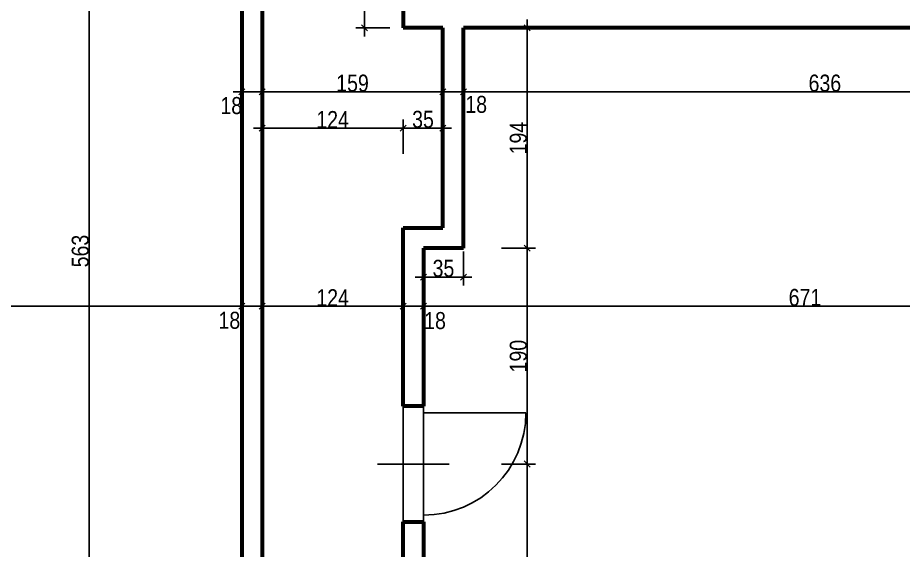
# Model space of a CAD drawing. Header units: centimetres. Extents: x 16433 to 114398, y -50094 to -12305.
# Drawn here: x 41378 to 42157, y -38731 to -38262 of the extents above; entities that cross this region are included whole.
import ezdxf

# ---------------------------------------------------------------- set-up
doc = ezdxf.new("R2010")
doc.units = ezdxf.units.CM
doc.header["$LTSCALE"] = 0.5
doc.layers.get('DEFPOINTS').update_dxf_attribs({"linetype": 'CONTINUOUS'})
for name, color, linetype in [('01_cote_gen', 4, 'CONTINUOUS'), ('01_linteaux', 2, 'CONTINUOUS'), ('AA_COTES', 2, 'CONTINUOUS')]:
    doc.layers.add(name, color=color, linetype=linetype)
doc.layers.add('01_murs_coup', color=5, linetype='CONTINUOUS', lineweight=60)
doc.styles.add('STYLE2', font='ARIALN.TTF')
doc.dimstyles.new('JB50', dxfattribs={"dimscale": 0.1, "dimtxt": 150, "dimasz": 15, "dimexe": 0.1, "dimexo": 0.1, "dimgap": 0.09, "dimtad": 1, "dimdec": 1, "dimdsep": 46, "dimtxsty": 'STYLE2', "dimblk1": 'BOND_G', "dimblk2": 'BOND_D', "dimsah": 1, "dimcen": 1.5, "dimdle": 0.01, "dimse1": 1, "dimse2": 1, "dimclrd": 4, "dimclre": 2, "dimclrt": 6, "dimazin": 2, "dimtfac": 2.333333, "dimtdec": 1, "dimtix": 1, "dimtmove": 2, "dimatfit": 3, "dimldrblk": 'BOND_G', "dimfxl": 1, "dimtolj": 1, "dimtzin": 0, "dimarcsym": 0})

# ---------------------------------------------------------------- blocks, each defined once
blk = doc.blocks.new('BOND_G')
at = {"layer": 'AA_COTES', "color": 0}
for p, q in [((0, -5), (0, 15)), ((5, 0), (-5, 0)), ((1.77, 1.77), (-1.77, -1.77))]:
    blk.add_line(p, q, dxfattribs=at)
blk = doc.blocks.new('BOND_D')
at = {"layer": 'AA_COTES', "color": 0}
for p, q in [((5, 0), (-5, 0)), ((-1.77, -1.77), (1.77, 1.77)), ((0, 5), (0, -15))]:
    blk.add_line(p, q, dxfattribs=at)
blk = doc.blocks.new('*D2798')
at = {"layer": '01_cote_gen', "color": 4, "lineweight": -2, "transparency": 16777216}
blk.add_line((41573.41, -38515.68), (40909.39, -38515.68), dxfattribs=at)
at = {"layer": 'DEFPOINTS', "color": 0}
for p in [(40907.89, -38506.42), (41574.91, -38506.42), (40907.89, -38515.68)]:
    blk.add_point(p, dxfattribs=at)
at = {"layer": '01_cote_gen', "color": 4, "lineweight": -2, "transparency": 16777216, "xscale": 1.5, "yscale": 1.5, "zscale": 1.5, "rotation": 180}
blk.add_blockref('BOND_D', (40907.89, -38515.68), dxfattribs=at)
at = {"layer": '01_cote_gen', "color": 4, "lineweight": -2, "transparency": 16777216, "xscale": 1.5, "yscale": 1.5, "zscale": 1.5}
blk.add_blockref('BOND_G', (41574.91, -38515.68), dxfattribs=at)
at = {"layer": '01_cote_gen', "color": 6, "transparency": 16777216, "insert": (41241.4, -38508.01), "char_height": 15, "attachment_point": 5, "style": 'STYLE2'}
blk.add_mtext('\\A1;667', dxfattribs=at)
blk = doc.blocks.new('*D2800')
at = {"layer": '01_cote_gen', "color": 4, "lineweight": -2, "transparency": 16777216}
blk.add_line((41591.39, -38515.68), (41576.41, -38515.68), dxfattribs=at)
at = {"layer": 'DEFPOINTS', "color": 0}
for p in [(41592.89, -38495.98), (41574.91, -38506.42), (41574.91, -38515.68)]:
    blk.add_point(p, dxfattribs=at)
at = {"layer": '01_cote_gen', "color": 4, "lineweight": -2, "transparency": 16777216, "xscale": 1.5, "yscale": 1.5, "zscale": 1.5, "rotation": 180}
blk.add_blockref('BOND_D', (41574.91, -38515.68), dxfattribs=at)
at = {"layer": '01_cote_gen', "color": 4, "lineweight": -2, "transparency": 16777216, "xscale": 1.5, "yscale": 1.5, "zscale": 1.5}
blk.add_blockref('BOND_G', (41592.89, -38515.68), dxfattribs=at)
at = {"layer": '01_cote_gen', "color": 6, "transparency": 16777216, "insert": (41564.05, -38528.1), "char_height": 15, "attachment_point": 5, "style": 'STYLE2'}
blk.add_mtext('\\A1;18', dxfattribs=at)
blk = doc.blocks.new('*D2801')
at = {"layer": '01_cote_gen', "color": 4, "lineweight": -2, "transparency": 16777216}
blk.add_line((41715.38, -38515.68), (41594.39, -38515.68), dxfattribs=at)
at = {"layer": 'DEFPOINTS', "color": 0}
for p in [(41592.89, -38499.61), (41716.88, -38499.61), (41592.89, -38515.68)]:
    blk.add_point(p, dxfattribs=at)
at = {"layer": '01_cote_gen', "color": 4, "lineweight": -2, "transparency": 16777216, "xscale": 1.5, "yscale": 1.5, "zscale": 1.5, "rotation": 180}
blk.add_blockref('BOND_D', (41592.89, -38515.68), dxfattribs=at)
at = {"layer": '01_cote_gen', "color": 4, "lineweight": -2, "transparency": 16777216, "xscale": 1.5, "yscale": 1.5, "zscale": 1.5}
blk.add_blockref('BOND_G', (41716.88, -38515.68), dxfattribs=at)
at = {"layer": '01_cote_gen', "color": 6, "transparency": 16777216, "insert": (41654.89, -38508.14), "char_height": 15, "attachment_point": 5, "style": 'STYLE2'}
blk.add_mtext('\\A1;124', dxfattribs=at)
blk = doc.blocks.new('*D2802')
at = {"layer": '01_cote_gen', "color": 4, "lineweight": -2, "transparency": 16777216}
blk.add_line((41733.38, -38515.68), (41718.38, -38515.68), dxfattribs=at)
at = {"layer": 'DEFPOINTS', "color": 0}
for p in [(41716.88, -38508.18), (41734.88, -38508.69), (41716.88, -38515.68)]:
    blk.add_point(p, dxfattribs=at)
at = {"layer": '01_cote_gen', "color": 4, "lineweight": -2, "transparency": 16777216, "xscale": 1.5, "yscale": 1.5, "zscale": 1.5, "rotation": 180}
blk.add_blockref('BOND_D', (41716.88, -38515.68), dxfattribs=at)
at = {"layer": '01_cote_gen', "color": 4, "lineweight": -2, "transparency": 16777216, "xscale": 1.5, "yscale": 1.5, "zscale": 1.5}
blk.add_blockref('BOND_G', (41734.88, -38515.68), dxfattribs=at)
at = {"layer": '01_cote_gen', "color": 6, "transparency": 16777216, "insert": (41744.97, -38528.36), "char_height": 15, "attachment_point": 5, "style": 'STYLE2'}
blk.add_mtext('\\A1;18', dxfattribs=at)
blk = doc.blocks.new('*D2803')
at = {"layer": '01_cote_gen', "color": 4, "lineweight": -2, "transparency": 16777216}
blk.add_line((42404.38, -38515.68), (41736.38, -38515.68), dxfattribs=at)
at = {"layer": 'DEFPOINTS', "color": 0}
for p in [(41734.88, -38486.29), (41734.88, -38515.68), (42405.88, -38527.46)]:
    blk.add_point(p, dxfattribs=at)
at = {"layer": '01_cote_gen', "color": 4, "lineweight": -2, "transparency": 16777216, "xscale": 1.5, "yscale": 1.5, "zscale": 1.5, "rotation": 180}
blk.add_blockref('BOND_D', (41734.88, -38515.68), dxfattribs=at)
at = {"layer": '01_cote_gen', "color": 4, "lineweight": -2, "transparency": 16777216, "xscale": 1.5, "yscale": 1.5, "zscale": 1.5}
blk.add_blockref('BOND_G', (42405.88, -38515.68), dxfattribs=at)
at = {"layer": '01_cote_gen', "color": 6, "transparency": 16777216, "insert": (42070.38, -38508.01), "char_height": 15, "attachment_point": 5, "style": 'STYLE2'}
blk.add_mtext('\\A1;671', dxfattribs=at)
blk = doc.blocks.new('*D2804')
at = {"layer": '01_cote_gen', "color": 4, "lineweight": -2, "transparency": 16777216}
blk.add_line((41768.39, -38490.01), (41736.38, -38490.01), dxfattribs=at)
at = {"layer": 'DEFPOINTS', "color": 0}
for p in [(41734.88, -38464.56), (41769.89, -38464.56), (41734.88, -38490.01)]:
    blk.add_point(p, dxfattribs=at)
at = {"layer": '01_cote_gen', "color": 4, "lineweight": -2, "transparency": 16777216, "xscale": 1.5, "yscale": 1.5, "zscale": 1.5, "rotation": 180}
blk.add_blockref('BOND_D', (41734.88, -38490.01), dxfattribs=at)
at = {"layer": '01_cote_gen', "color": 4, "lineweight": -2, "transparency": 16777216, "xscale": 1.5, "yscale": 1.5, "zscale": 1.5}
blk.add_blockref('BOND_G', (41769.89, -38490.01), dxfattribs=at)
at = {"layer": '01_cote_gen', "color": 6, "transparency": 16777216, "insert": (41752.39, -38482.34), "char_height": 15, "attachment_point": 5, "style": 'STYLE2'}
blk.add_mtext('\\A1;35', dxfattribs=at)
blk = doc.blocks.new('*D2805')
at = {"layer": '01_cote_gen', "color": 4, "lineweight": -2, "transparency": 16777216}
blk.add_line((42404.38, -38326.95), (41771.39, -38326.95), dxfattribs=at)
at = {"layer": 'DEFPOINTS', "color": 0}
for p in [(41769.89, -38313.97), (42405.88, -38313.97), (41769.89, -38326.95)]:
    blk.add_point(p, dxfattribs=at)
at = {"layer": '01_cote_gen', "color": 4, "lineweight": -2, "transparency": 16777216, "xscale": 1.5, "yscale": 1.5, "zscale": 1.5, "rotation": 180}
blk.add_blockref('BOND_D', (41769.89, -38326.95), dxfattribs=at)
at = {"layer": '01_cote_gen', "color": 4, "lineweight": -2, "transparency": 16777216, "xscale": 1.5, "yscale": 1.5, "zscale": 1.5}
blk.add_blockref('BOND_G', (42405.88, -38326.95), dxfattribs=at)
at = {"layer": '01_cote_gen', "color": 6, "transparency": 16777216, "insert": (42087.89, -38319.28), "char_height": 15, "attachment_point": 5, "style": 'STYLE2'}
blk.add_mtext('\\A1;636', dxfattribs=at)
blk = doc.blocks.new('*D2806')
at = {"layer": '01_cote_gen', "color": 4, "lineweight": -2, "transparency": 16777216}
blk.add_line((41768.39, -38326.95), (41753.39, -38326.95), dxfattribs=at)
at = {"layer": 'DEFPOINTS', "color": 0}
for p in [(41751.89, -38302.16), (41769.89, -38313.97), (41751.89, -38326.95)]:
    blk.add_point(p, dxfattribs=at)
at = {"layer": '01_cote_gen', "color": 4, "lineweight": -2, "transparency": 16777216, "xscale": 1.5, "yscale": 1.5, "zscale": 1.5, "rotation": 180}
blk.add_blockref('BOND_D', (41751.89, -38326.95), dxfattribs=at)
at = {"layer": '01_cote_gen', "color": 4, "lineweight": -2, "transparency": 16777216, "xscale": 1.5, "yscale": 1.5, "zscale": 1.5}
blk.add_blockref('BOND_G', (41769.89, -38326.95), dxfattribs=at)
at = {"layer": '01_cote_gen', "color": 6, "transparency": 16777216, "insert": (41781.18, -38337.98), "char_height": 15, "attachment_point": 5, "style": 'STYLE2'}
blk.add_mtext('\\A1;18', dxfattribs=at)
blk = doc.blocks.new('*D2807')
at = {"layer": '01_cote_gen', "color": 4, "lineweight": -2, "transparency": 16777216}
blk.add_line((41750.39, -38326.95), (41594.39, -38326.95), dxfattribs=at)
at = {"layer": 'DEFPOINTS', "color": 0}
for p in [(41751.89, -38302.16), (41592.89, -38313.97), (41592.89, -38326.95)]:
    blk.add_point(p, dxfattribs=at)
at = {"layer": '01_cote_gen', "color": 4, "lineweight": -2, "transparency": 16777216, "xscale": 1.5, "yscale": 1.5, "zscale": 1.5, "rotation": 180}
blk.add_blockref('BOND_D', (41592.89, -38326.95), dxfattribs=at)
at = {"layer": '01_cote_gen', "color": 4, "lineweight": -2, "transparency": 16777216, "xscale": 1.5, "yscale": 1.5, "zscale": 1.5}
blk.add_blockref('BOND_G', (41751.89, -38326.95), dxfattribs=at)
at = {"layer": '01_cote_gen', "color": 6, "transparency": 16777216, "insert": (41672.39, -38319.28), "char_height": 15, "attachment_point": 5, "style": 'STYLE2'}
blk.add_mtext('\\A1;159', dxfattribs=at)
blk = doc.blocks.new('*D2808')
at = {"layer": '01_cote_gen', "color": 4, "lineweight": -2, "transparency": 16777216}
blk.add_line((41591.39, -38326.95), (41576.42, -38326.95), dxfattribs=at)
at = {"layer": 'DEFPOINTS', "color": 0}
for p in [(41574.92, -38313.97), (41592.89, -38313.97), (41574.92, -38326.95)]:
    blk.add_point(p, dxfattribs=at)
at = {"layer": '01_cote_gen', "color": 4, "lineweight": -2, "transparency": 16777216, "xscale": 1.5, "yscale": 1.5, "zscale": 1.5, "rotation": 180}
blk.add_blockref('BOND_D', (41574.92, -38326.95), dxfattribs=at)
at = {"layer": '01_cote_gen', "color": 4, "lineweight": -2, "transparency": 16777216, "xscale": 1.5, "yscale": 1.5, "zscale": 1.5}
blk.add_blockref('BOND_G', (41592.89, -38326.95), dxfattribs=at)
at = {"layer": '01_cote_gen', "color": 6, "transparency": 16777216, "insert": (41565.72, -38339.04), "char_height": 15, "attachment_point": 5, "style": 'STYLE2'}
blk.add_mtext('\\A1;18', dxfattribs=at)
blk = doc.blocks.new('*D2812')
at = {"layer": '01_cote_gen', "color": 4, "lineweight": -2, "transparency": 16777216}
blk.add_line((41594.39, -38358.8), (41715.38, -38358.8), dxfattribs=at)
at = {"layer": 'DEFPOINTS', "color": 0}
for p in [(41592.89, -38358.35), (41716.88, -38358.8), (41716.88, -38446.56)]:
    blk.add_point(p, dxfattribs=at)
at = {"layer": '01_cote_gen', "color": 4, "lineweight": -2, "transparency": 16777216, "xscale": 1.5, "yscale": 1.5, "zscale": 1.5, "rotation": 180}
blk.add_blockref('BOND_G', (41592.89, -38358.8), dxfattribs=at)
at = {"layer": '01_cote_gen', "color": 4, "lineweight": -2, "transparency": 16777216, "xscale": 1.5, "yscale": 1.5, "zscale": 1.5}
blk.add_blockref('BOND_D', (41716.88, -38358.8), dxfattribs=at)
at = {"layer": '01_cote_gen', "color": 6, "transparency": 16777216, "insert": (41654.89, -38351.27), "char_height": 15, "attachment_point": 5, "style": 'STYLE2'}
blk.add_mtext('\\A1;124', dxfattribs=at)
blk = doc.blocks.new('*D2813')
at = {"layer": '01_cote_gen', "color": 4, "lineweight": -2, "transparency": 16777216}
blk.add_line((41718.38, -38358.8), (41750.39, -38358.8), dxfattribs=at)
at = {"layer": 'DEFPOINTS', "color": 0}
for p in [(41751.89, -38358.8), (41716.88, -38366.3), (41751.89, -38366.3)]:
    blk.add_point(p, dxfattribs=at)
at = {"layer": '01_cote_gen', "color": 4, "lineweight": -2, "transparency": 16777216, "xscale": 1.5, "yscale": 1.5, "zscale": 1.5, "rotation": 180}
blk.add_blockref('BOND_G', (41716.88, -38358.8), dxfattribs=at)
at = {"layer": '01_cote_gen', "color": 4, "lineweight": -2, "transparency": 16777216, "xscale": 1.5, "yscale": 1.5, "zscale": 1.5}
blk.add_blockref('BOND_D', (41751.89, -38358.8), dxfattribs=at)
at = {"layer": '01_cote_gen', "color": 6, "transparency": 16777216, "insert": (41734.39, -38351.14), "char_height": 15, "attachment_point": 5, "style": 'STYLE2'}
blk.add_mtext('\\A1;35', dxfattribs=at)
blk = doc.blocks.new('*D3087')
at = {"layer": '01_cote_gen', "color": 4, "lineweight": -2, "transparency": 16777216}
blk.add_line((41440.66, -38747.04), (41440.66, -38187.05), dxfattribs=at)
at = {"layer": 'DEFPOINTS', "color": 0}
for p in [(41440.66, -38185.55), (41483.35, -38185.55), (41539.89, -38748.54)]:
    blk.add_point(p, dxfattribs=at)
at = {"layer": '01_cote_gen', "color": 4, "lineweight": -2, "transparency": 16777216, "xscale": 1.5, "yscale": 1.5, "zscale": 1.5}
for name, p, rotation in [('BOND_D', (41440.66, -38185.55), 90), ('BOND_G', (41440.66, -38748.54), 270)]:
    blk.add_blockref(name, p, dxfattribs=dict(at, rotation=rotation))
at = {"layer": '01_cote_gen', "color": 6, "transparency": 16777216, "insert": (41432.99, -38467.05), "char_height": 15, "attachment_point": 5, "rotation": 90, "style": 'STYLE2'}
blk.add_mtext('\\A1;563', dxfattribs=at)
blk = doc.blocks.new('*D3104')
at = {"layer": '01_cote_gen', "color": 4, "lineweight": -2, "transparency": 16777216}
blk.add_line((41825.97, -38272.07), (41825.97, -38463.06), dxfattribs=at)
at = {"layer": 'DEFPOINTS', "color": 0}
for p in [(41798.73, -38270.57), (41769.89, -38464.56), (41825.97, -38464.56)]:
    blk.add_point(p, dxfattribs=at)
at = {"layer": '01_cote_gen', "color": 4, "lineweight": -2, "transparency": 16777216, "xscale": 1.5, "yscale": 1.5, "zscale": 1.5}
for name, p, rotation in [('BOND_G', (41825.97, -38270.57), 90), ('BOND_D', (41825.97, -38464.56), 270)]:
    blk.add_blockref(name, p, dxfattribs=dict(at, rotation=rotation))
at = {"layer": '01_cote_gen', "color": 6, "transparency": 16777216, "insert": (41818.3, -38367.56), "char_height": 15, "attachment_point": 5, "rotation": 90, "style": 'STYLE2'}
blk.add_mtext('\\A1;194', dxfattribs=at)
blk = doc.blocks.new('*D3105')
at = {"layer": '01_cote_gen', "color": 4, "lineweight": -2, "transparency": 16777216}
blk.add_line((41825.97, -38466.06), (41825.97, -38653.05), dxfattribs=at)
at = {"layer": 'DEFPOINTS', "color": 0}
for p in [(41803.47, -38464.56), (41757.36, -38654.55), (41825.97, -38654.55)]:
    blk.add_point(p, dxfattribs=at)
at = {"layer": '01_cote_gen', "color": 4, "lineweight": -2, "transparency": 16777216, "xscale": 1.5, "yscale": 1.5, "zscale": 1.5}
for name, p, rotation in [('BOND_G', (41825.97, -38464.56), 90), ('BOND_D', (41825.97, -38654.55), 270)]:
    blk.add_blockref(name, p, dxfattribs=dict(at, rotation=rotation))
at = {"layer": '01_cote_gen', "color": 6, "transparency": 16777216, "insert": (41818.3, -38559.56), "char_height": 15, "attachment_point": 5, "rotation": 90, "style": 'STYLE2'}
blk.add_mtext('\\A1;190', dxfattribs=at)
blk = doc.blocks.new('*D3106')
at = {"layer": '01_cote_gen', "color": 4, "lineweight": -2, "transparency": 16777216}
blk.add_line((41825.97, -38656.05), (41825.97, -38996.11), dxfattribs=at)
at = {"layer": 'DEFPOINTS', "color": 0}
for p in [(41818.47, -38654.55), (41818.46, -38997.61), (41825.97, -38997.61)]:
    blk.add_point(p, dxfattribs=at)
at = {"layer": '01_cote_gen', "color": 4, "lineweight": -2, "transparency": 16777216, "xscale": 1.5, "yscale": 1.5, "zscale": 1.5}
for name, p, rotation in [('BOND_G', (41825.97, -38654.55), 90), ('BOND_D', (41825.97, -38997.61), 270)]:
    blk.add_blockref(name, p, dxfattribs=dict(at, rotation=rotation))
at = {"layer": '01_cote_gen', "color": 6, "transparency": 16777216, "insert": (41818.3, -38803.69), "char_height": 15, "attachment_point": 5, "rotation": 90, "style": 'STYLE2'}
blk.add_mtext('\\A1;343.1', dxfattribs=at)
blk = doc.blocks.new('*D3111')
at = {"layer": '01_cote_gen', "color": 4, "lineweight": -2, "transparency": 16777216}
blk.add_line((41682.84, -38269.07), (41682.84, -37955.07), dxfattribs=at)
at = {"layer": 'DEFPOINTS', "color": 0}
for p in [(41682.84, -37953.57), (41716.88, -37953.57), (41716.88, -38270.57)]:
    blk.add_point(p, dxfattribs=at)
at = {"layer": '01_cote_gen', "color": 4, "lineweight": -2, "transparency": 16777216, "xscale": 1.5, "yscale": 1.5, "zscale": 1.5}
for name, p, rotation in [('BOND_D', (41682.84, -37953.57), 90), ('BOND_G', (41682.84, -38270.57), 270)]:
    blk.add_blockref(name, p, dxfattribs=dict(at, rotation=rotation))
at = {"layer": '01_cote_gen', "color": 6, "transparency": 16777216, "insert": (41674.76, -38079.73), "char_height": 15, "attachment_point": 5, "rotation": 90, "style": 'STYLE2'}
blk.add_mtext('\\A1;317', dxfattribs=at)

msp = doc.modelspace()

# ---------------------------------------------------------------- linework, layer by layer
at = {"layer": '01_linteaux'}
for p, q in [((41716.885, -38705.553), (41716.885, -38603.556)), ((41734.885, -38705.552), (41734.885, -38603.555)), ((41734.868, -38609.556), (41824.955, -38609.557)), ((41694.462, -38654.554), (41757.363, -38654.554))]:
    msp.add_line(p, q, dxfattribs=at)
msp.add_arc((41734.881, -38609.479), 90.074, 269.9911, 359.950577, dxfattribs=at)
at = {"layer": '01_murs_coup'}
for p, q in [((41592.889, -37916.554), (41592.889, -38764.543)), ((41716.885, -38004.565), (41716.885, -38270.567)), ((41574.929, -38185.549), (41574.889, -38748.543)), ((41751.888, -38270.567), (41716.885, -38270.567)), ((41751.888, -38446.563), (41751.888, -38270.567)), ((42405.884, -38270.567), (41769.888, -38270.567)), ((41769.888, -38464.557), (41769.888, -38270.567)), ((41716.885, -38446.557), (41751.888, -38446.563)), ((41716.885, -38603.556), (41716.885, -38446.557)), ((41769.888, -38464.557), (41734.885, -38464.558)), ((41734.885, -38464.558), (41734.885, -38603.555)), ((41734.885, -38603.555), (41716.885, -38603.556)), ((41716.885, -38705.553), (41734.885, -38705.552)), ((41716.885, -38997.546), (41716.885, -38705.553)), ((41734.885, -38705.552), (41734.885, -38997.614))]:
    msp.add_line(p, q, dxfattribs=at)

# ---------------------------------------------------------------- dimensions: what is measured, and where the dimension line sits
at = {"layer": '01_cote_gen'}
for base, p1, p2, picture, middle in [((41682.836, -37953.567), (41716.885, -38270.567), (41716.885, -37953.567), '*D3111', (41674.764, -38079.73)), ((41825.965, -38997.614), (41818.465, -38654.554), (41818.464, -38997.614), '*D3106', (41818.298, -38803.694))]:
    dim = msp.add_linear_dim(base=base, p1=p1, p2=p2, angle=90, dimstyle='JB50', dxfattribs=at)
    dim.commit()
    dim.dimension.update_dxf_attribs({"geometry": picture, "text_midpoint": middle, "dimtype": 160})
for base, p1, p2, picture, middle in [((41440.661, -38185.549), (41539.89, -38748.543), (41483.351, -38185.549), '*D3087', (41432.993, -38467.046)), ((41825.965, -38464.557), (41798.727, -38270.567), (41769.888, -38464.557), '*D3104', (41818.298, -38367.562)), ((41825.965, -38654.554), (41803.465, -38464.557), (41757.363, -38654.554), '*D3105', (41818.298, -38559.556))]:
    dim = msp.add_linear_dim(base=base, p1=p1, p2=p2, angle=90, dimstyle='JB50', dxfattribs=at)
    dim.commit()
    dim.dimension.update_dxf_attribs({"geometry": picture, "text_midpoint": middle})
for base, p1, p2, picture, middle in [((41592.889, -38326.951), (41751.888, -38302.163), (41592.889, -38313.967), '*D2807', (41672.388, -38319.284)), ((41769.888, -38326.951), (42405.884, -38313.967), (41769.888, -38313.967), '*D2805', (42087.886, -38319.284)), ((41716.885, -38358.805), (41592.889, -38358.352), (41716.885, -38446.557), '*D2812', (41654.887, -38351.265)), ((41751.888, -38358.805), (41716.885, -38366.305), (41751.888, -38366.305), '*D2813', (41734.386, -38351.137)), ((41734.885, -38490.013), (41769.888, -38464.557), (41734.885, -38464.558), '*D2804', (41752.386, -38482.345)), ((41734.885, -38515.676), (42405.884, -38527.457), (41734.885, -38486.291), '*D2803', (42070.384, -38508.008)), ((40907.886, -38515.676), (41574.906, -38506.425), (40907.886, -38506.425), '*D2798', (41241.396, -38508.008)), ((41592.889, -38515.676), (41716.885, -38499.609), (41592.889, -38499.609), '*D2801', (41654.887, -38508.136))]:
    dim = msp.add_linear_dim(base=base, p1=p1, p2=p2, dimstyle='JB50', dxfattribs=at)
    dim.commit()
    dim.dimension.update_dxf_attribs({"geometry": picture, "text_midpoint": middle})
for base, p1, p2, picture, middle in [((41751.888, -38326.951), (41769.888, -38313.967), (41751.888, -38302.163), '*D2806', (41781.178, -38337.982)), ((41574.92, -38326.951), (41592.889, -38313.967), (41574.92, -38313.966), '*D2808', (41565.722, -38339.035)), ((41574.906, -38515.676), (41592.889, -38495.977), (41574.906, -38506.425), '*D2800', (41564.046, -38528.102)), ((41716.885, -38515.676), (41734.885, -38508.69), (41716.885, -38508.176), '*D2802', (41744.973, -38528.357))]:
    dim = msp.add_linear_dim(base=base, p1=p1, p2=p2, dimstyle='JB50', dxfattribs=at)
    dim.commit()
    dim.dimension.update_dxf_attribs({"geometry": picture, "text_midpoint": middle, "dimtype": 160})

doc.saveas('drawing.dxf')
